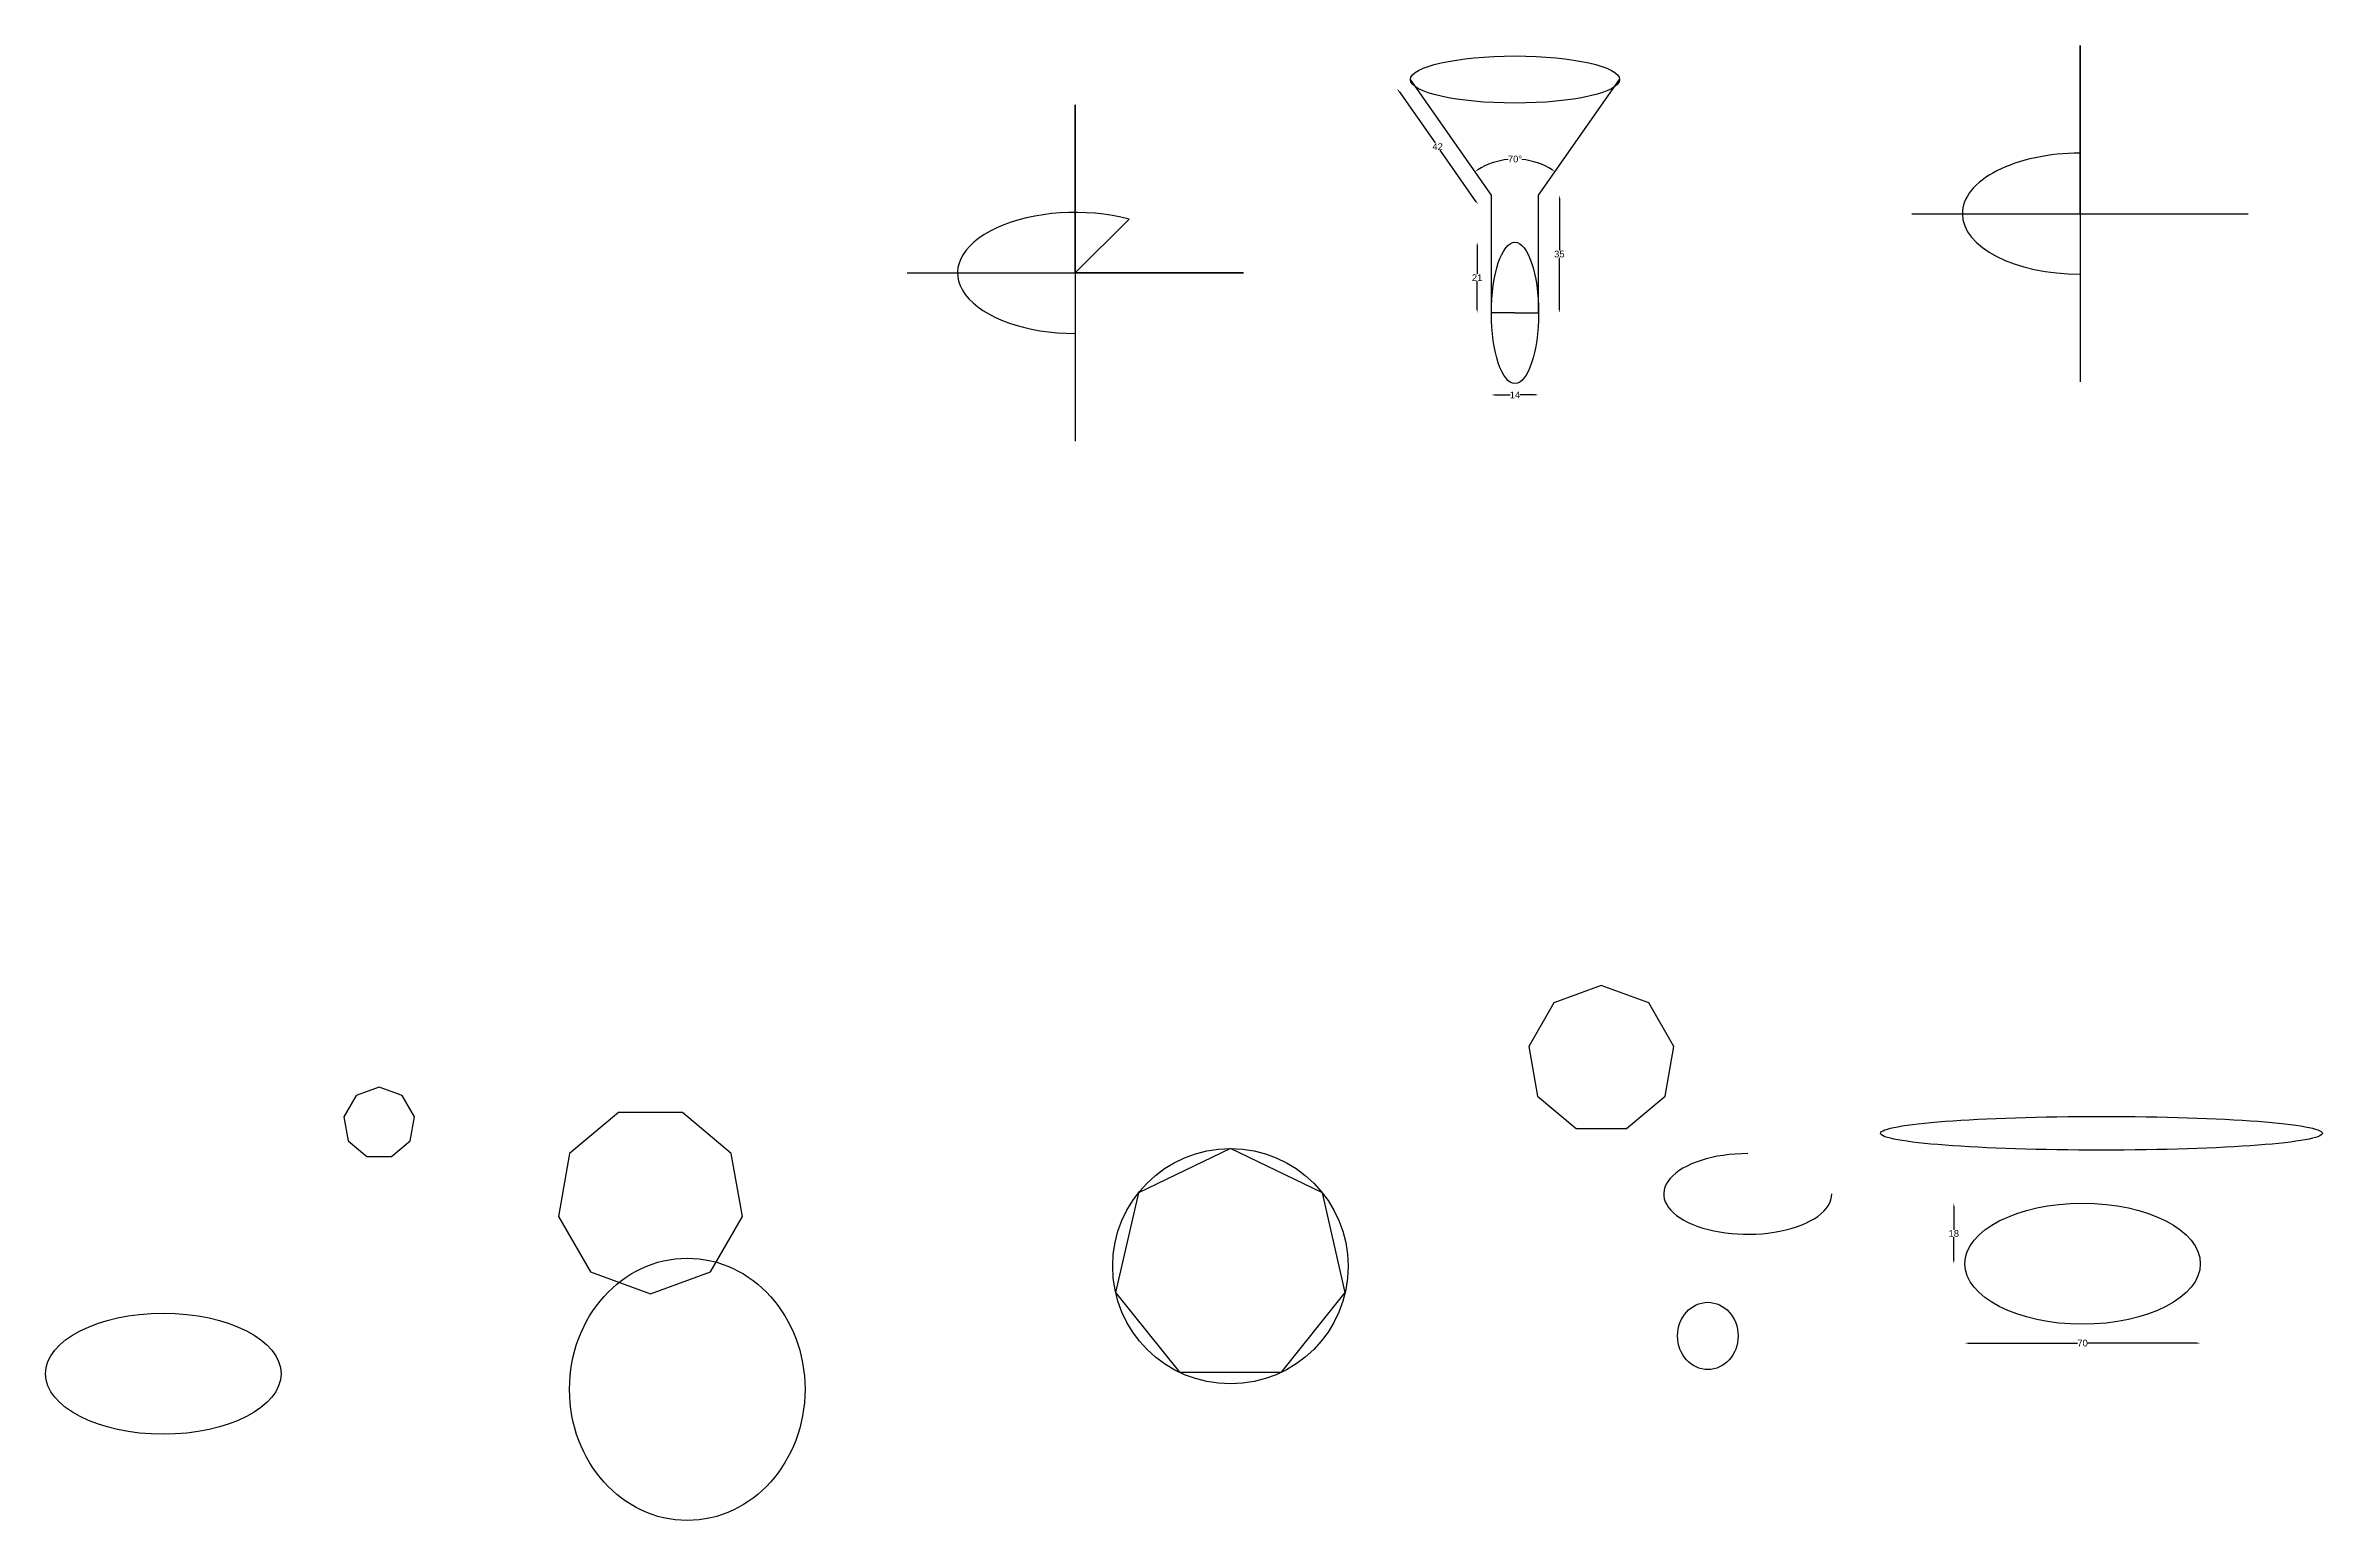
# Model space of a CAD drawing. Header units: inches. Extents: x 25 to 1394, y -68 to 408.
# Drawn here: x 25 to 702, y -31 to 408 of the extents above; entities that cross this region are included whole.
import ezdxf

# ---------------------------------------------------------------- set-up
doc = ezdxf.new("R2010")
doc.units = ezdxf.units.IN
doc.header["$MEASUREMENT"] = 0
doc.styles.get("Standard").update_dxf_attribs({"font": 'arial.ttf'})
doc.dimstyles.get("Standard").update_dxf_attribs({"dimtxt": 2, "dimasz": 1, "dimexe": 0.18, "dimexo": 0.0625, "dimgap": 0.09, "dimtad": 0, "dimtih": 1, "dimtoh": 1, "dimdec": 0, "dimzin": 0, "dimdsep": 46, "dimtxsty": 'Standard', "dimcen": 1, "dimse1": 1, "dimse2": 1, "dimadec": 0, "dimazin": 0, "dimtfac": 1, "dimtdec": 0, "dimtofl": 0, "dimtmove": 0, "dimatfit": 3, "dimfxl": 1, "dimtolj": 1, "dimtzin": 0, "dimarcsym": 0})

# ---------------------------------------------------------------- blocks, each defined once
blk = doc.blocks.new('*D1')
at = {"color": 0, "lineweight": -2, "transparency": 16777216}
for p, q in [((592.03, 62.4), (592.03, 55.51)), ((592.03, 46.4), (592.03, 53.29))]:
    blk.add_line(p, q, dxfattribs=at)
at = {"color": 0, "transparency": 16777216}
for points in [[(591.87, 62.4), (592.2, 62.4), (592.03, 63.4)], [(591.87, 46.4), (592.2, 46.4), (592.03, 45.4)]]:
    blk.add_solid(points, dxfattribs=at)
at = {"layer": 'Defpoints', "color": 0, "transparency": 16777216}
for p in [(592.03, 63.4), (630.31, 63.4), (630.31, 45.4)]:
    blk.add_point(p, dxfattribs=at)
at = {"color": 0, "transparency": 16777216, "insert": (592.03, 54.4), "char_height": 2, "attachment_point": 5}
blk.add_mtext('\\A1;18', dxfattribs=at)
blk = doc.blocks.new('*D2')
at = {"color": 0, "lineweight": -2, "transparency": 16777216}
for p, q in [((596.31, 21.8), (628.8, 21.8)), ((664.31, 21.8), (631.82, 21.8))]:
    blk.add_line(p, q, dxfattribs=at)
at = {"color": 0, "transparency": 16777216}
for points in [[(596.31, 21.96), (596.31, 21.63), (595.31, 21.8)], [(664.31, 21.96), (664.31, 21.63), (665.31, 21.8)]]:
    blk.add_solid(points, dxfattribs=at)
at = {"layer": 'Defpoints', "color": 0, "transparency": 16777216}
for p in [(595.31, 45.4), (665.31, 45.4), (665.31, 21.8)]:
    blk.add_point(p, dxfattribs=at)
at = {"color": 0, "transparency": 16777216, "insert": (630.31, 21.8), "char_height": 2, "attachment_point": 5}
blk.add_mtext('\\A1;70', dxfattribs=at)
blk = doc.blocks.new('*D18')
at = {"color": 0, "lineweight": -2, "transparency": 16777216}
for p, q in [((450.34, 348.14), (450.34, 339.73)), ((450.34, 329.14), (450.34, 337.54))]:
    blk.add_line(p, q, dxfattribs=at)
at = {"color": 0, "transparency": 16777216}
for points in [[(450.18, 348.14), (450.51, 348.14), (450.34, 349.14)], [(450.18, 329.14), (450.51, 329.14), (450.34, 328.14)]]:
    blk.add_solid(points, dxfattribs=at)
at = {"layer": 'Defpoints', "color": 0, "transparency": 16777216}
for p in [(461.59, 349.14), (450.34, 328.14), (461.59, 328.14)]:
    blk.add_point(p, dxfattribs=at)
at = {"color": 0, "transparency": 16777216, "insert": (450.34, 338.64), "char_height": 2, "attachment_point": 5}
blk.add_mtext('\\A1;21', dxfattribs=at)
blk = doc.blocks.new('*D19')
at = {"color": 0, "lineweight": -2, "transparency": 16777216}
for p, q in [((455.59, 303.75), (460.17, 303.75)), ((467.59, 303.75), (463.02, 303.75))]:
    blk.add_line(p, q, dxfattribs=at)
at = {"color": 0, "transparency": 16777216}
for points in [[(455.59, 303.92), (455.59, 303.58), (454.59, 303.75)], [(467.59, 303.92), (467.59, 303.58), (468.59, 303.75)]]:
    blk.add_solid(points, dxfattribs=at)
at = {"layer": 'Defpoints', "color": 0, "transparency": 16777216}
for p in [(454.59, 328.14), (468.59, 328.14), (468.59, 303.75)]:
    blk.add_point(p, dxfattribs=at)
at = {"color": 0, "transparency": 16777216, "insert": (461.59, 303.75), "char_height": 2, "attachment_point": 5}
blk.add_mtext('\\A1;14', dxfattribs=at)
blk = doc.blocks.new('*D20')
at = {"color": 0, "lineweight": -2, "transparency": 16777216}
for start, end in [(95.65346, 122.23782), (57.76218, 84.34654)]:
    blk.add_arc((461.59, 353.14), 20.74, start, end, dxfattribs=at)
at = {"color": 0, "transparency": 16777216}
for points in [[(450.62, 370.55), (450.43, 370.83), (449.69, 370.14)], [(472.75, 370.83), (472.57, 370.55), (473.49, 370.14)]]:
    blk.add_solid(points, dxfattribs=at)
at = {"layer": 'Defpoints', "color": 0, "transparency": 16777216}
for p in [(430.5, 397.54), (492.68, 397.54), (465.79, 373.46), (454.59, 363.14), (468.59, 363.14)]:
    blk.add_point(p, dxfattribs=at)
at = {"color": 0, "transparency": 16777216, "insert": (461.59, 373.89), "char_height": 2, "attachment_point": 5}
blk.add_mtext('\\A1;70°', dxfattribs=at)
blk = doc.blocks.new('*D21')
at = {"color": 0, "lineweight": -2, "transparency": 16777216}
for p, q in [((427.14, 393.97), (437.85, 378.68)), ((450.08, 361.2), (439.38, 376.49))]:
    blk.add_line(p, q, dxfattribs=at)
at = {"color": 0, "transparency": 16777216}
for points in [[(427.28, 394.06), (427, 393.87), (426.57, 394.79)], [(450.22, 361.3), (449.95, 361.11), (450.66, 360.38)]]:
    blk.add_solid(points, dxfattribs=at)
at = {"layer": 'Defpoints', "color": 0, "transparency": 16777216}
for p in [(426.57, 394.79), (430.5, 397.54), (454.59, 363.14)]:
    blk.add_point(p, dxfattribs=at)
at = {"color": 0, "transparency": 16777216, "insert": (438.61, 377.59), "char_height": 2, "attachment_point": 5}
blk.add_mtext('\\A1;42', dxfattribs=at)
blk = doc.blocks.new('*D22')
at = {"color": 0, "lineweight": -2, "transparency": 16777216}
for p, q in [((474.78, 362.14), (474.78, 346.75)), ((474.78, 329.14), (474.78, 344.53))]:
    blk.add_line(p, q, dxfattribs=at)
at = {"color": 0, "transparency": 16777216}
for points in [[(474.61, 362.14), (474.95, 362.14), (474.78, 363.14)], [(474.61, 329.14), (474.95, 329.14), (474.78, 328.14)]]:
    blk.add_solid(points, dxfattribs=at)
at = {"layer": 'Defpoints', "color": 0, "transparency": 16777216}
for p in [(468.59, 363.14), (468.59, 328.14), (474.78, 328.14)]:
    blk.add_point(p, dxfattribs=at)
at = {"color": 0, "transparency": 16777216, "insert": (474.78, 345.64), "char_height": 2, "attachment_point": 5}
blk.add_mtext('\\A1;35', dxfattribs=at)

msp = doc.modelspace()

# ---------------------------------------------------------------- linework, layer by layer
for p, q in [((629.58, 357.65), (629.58, 407.65)), ((629.58, 407.65), (629.58, 307.65)), ((454.59, 363.14), (430.5, 397.54)), ((468.59, 363.14), (492.68, 397.54)), ((330.88, 340.03), (330.88, 390.03)), ((330.88, 390.03), (330.88, 290.03)), ((454.59, 328.14), (454.59, 363.14)), ((468.59, 328.14), (468.59, 363.14)), ((346.89, 356.03), (330.88, 340.03)), ((579.58, 357.65), (679.58, 357.65)), ((280.88, 340.03), (380.88, 340.03)), ((380.88, 340.03), (330.88, 340.03)), ((461.59, 328.14), (454.59, 328.14)), ((461.59, 328.14), (468.59, 328.14))]:
    msp.add_line(p, q)
for points in [[(479.76, 85.58), (494.76, 85.58), (506.25, 95.22), (508.86, 109.99), (501.36, 122.99), (487.26, 128.12), (473.17, 122.99), (465.67, 109.99), (468.27, 95.22)], [(123.96, 97.91), (117.12, 95.42), (113.48, 89.11), (114.74, 81.94), (120.32, 77.26), (127.6, 77.26), (133.18, 81.94), (134.44, 89.11), (130.8, 95.42)], [(214.09, 90.38), (195.09, 90.38), (180.53, 78.17), (177.24, 59.46), (186.74, 43), (204.59, 36.5), (222.44, 43), (231.94, 59.46), (228.64, 78.17)], [(377.01, 79.66), (349.65, 66.48), (342.89, 36.87), (361.83, 13.13), (392.2, 13.13), (411.14, 36.87), (404.38, 66.48)]]:
    msp.add_lwpolyline(points, close=True)
msp.add_circle((377.01, 44.66), 35)
for centre, major_axis, ratio in [((461.59, 397.54), (-31.09, 0), 0.225151), ((461.59, 328.14), (0, -21), 0.333333), ((635.93, 84.2), (-65.69, 0), 0.076517), ((630.31, 45.4), (-35, 0), 0.514286), ((215.55, 8.06), (0, -39), 0.897436), ((518.92, 23.93), (0, -10), 0.9), ((59.79, 12.7), (-35, 0), 0.514286)]:
    msp.add_ellipse(centre, major_axis=major_axis, ratio=ratio)
for centre, major_axis, ratio, start_param, end_param in [((629.58, 357.65), (35, 0), 0.514286, 1.570796, 3.141593), ((330.88, 340.03), (35, 0), 0.514286, 1.095786, 4.712389), ((629.58, 357.65), (35, 0), 0.514286, 3.141593, 4.712389), ((530.79, 66.16), (25, 0), 0.48, 1.570796, 6.283185)]:
    msp.add_ellipse(centre, major_axis=major_axis, ratio=ratio, start_param=start_param, end_param=end_param)

# ---------------------------------------------------------------- dimensions: what is measured, and where the dimension line sits
dim = msp.add_aligned_dim(p1=(454.59, 363.14), p2=(430.5, 397.54), distance=4.8, dimstyle='Standard')
dim.commit()
dim.dimension.update_dxf_attribs({"geometry": '*D21', "text_midpoint": (438.61, 377.59)})
dim = msp.add_angular_dim_2l(base=(465.79, 373.46), line1=((468.59, 363.14), (492.68, 397.54)), line2=((454.59, 363.14), (430.5, 397.54)), dimstyle='Standard')
dim.commit()
dim.dimension.update_dxf_attribs({"geometry": '*D20', "text_midpoint": (461.59, 373.89)})
for base, p1, p2, picture, middle in [((474.78, 328.14), (468.59, 363.14), (468.59, 328.14), '*D22', (474.78, 345.64)), ((450.34, 328.14), (461.59, 349.14), (461.59, 328.14), '*D18', (450.34, 338.64)), ((592.03, 63.4), (630.31, 45.4), (630.31, 63.4), '*D1', (592.03, 54.4))]:
    dim = msp.add_linear_dim(base=base, p1=p1, p2=p2, angle=90, dimstyle='Standard')
    dim.commit()
    dim.dimension.update_dxf_attribs({"geometry": picture, "text_midpoint": middle})
for base, p1, p2, picture, middle in [((468.59, 303.75), (454.59, 328.14), (468.59, 328.14), '*D19', (461.59, 303.75)), ((665.31, 21.8), (595.31, 45.4), (665.31, 45.4), '*D2', (630.31, 21.8))]:
    dim = msp.add_linear_dim(base=base, p1=p1, p2=p2, dimstyle='Standard')
    dim.commit()
    dim.dimension.update_dxf_attribs({"geometry": picture, "text_midpoint": middle})

doc.saveas('drawing.dxf')
